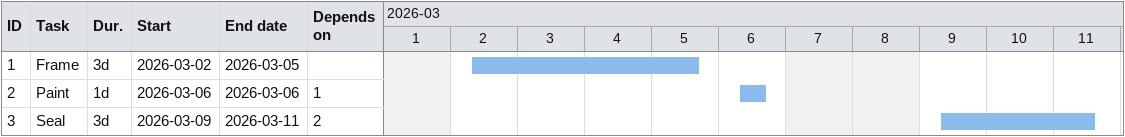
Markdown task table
| ID | Task | Duration | Start | Finish | Predecessors |
|---|---|---|---|---|---|
| 1 | Frame | 3d | 2026-03-02 | 2026-03-05 |  |
| 2 | Paint | 1d | 2026-03-06 | 2026-03-06 | 1 |
| 3 | Seal | 3d | 2026-03-09 | 2026-03-11 | 2 |
